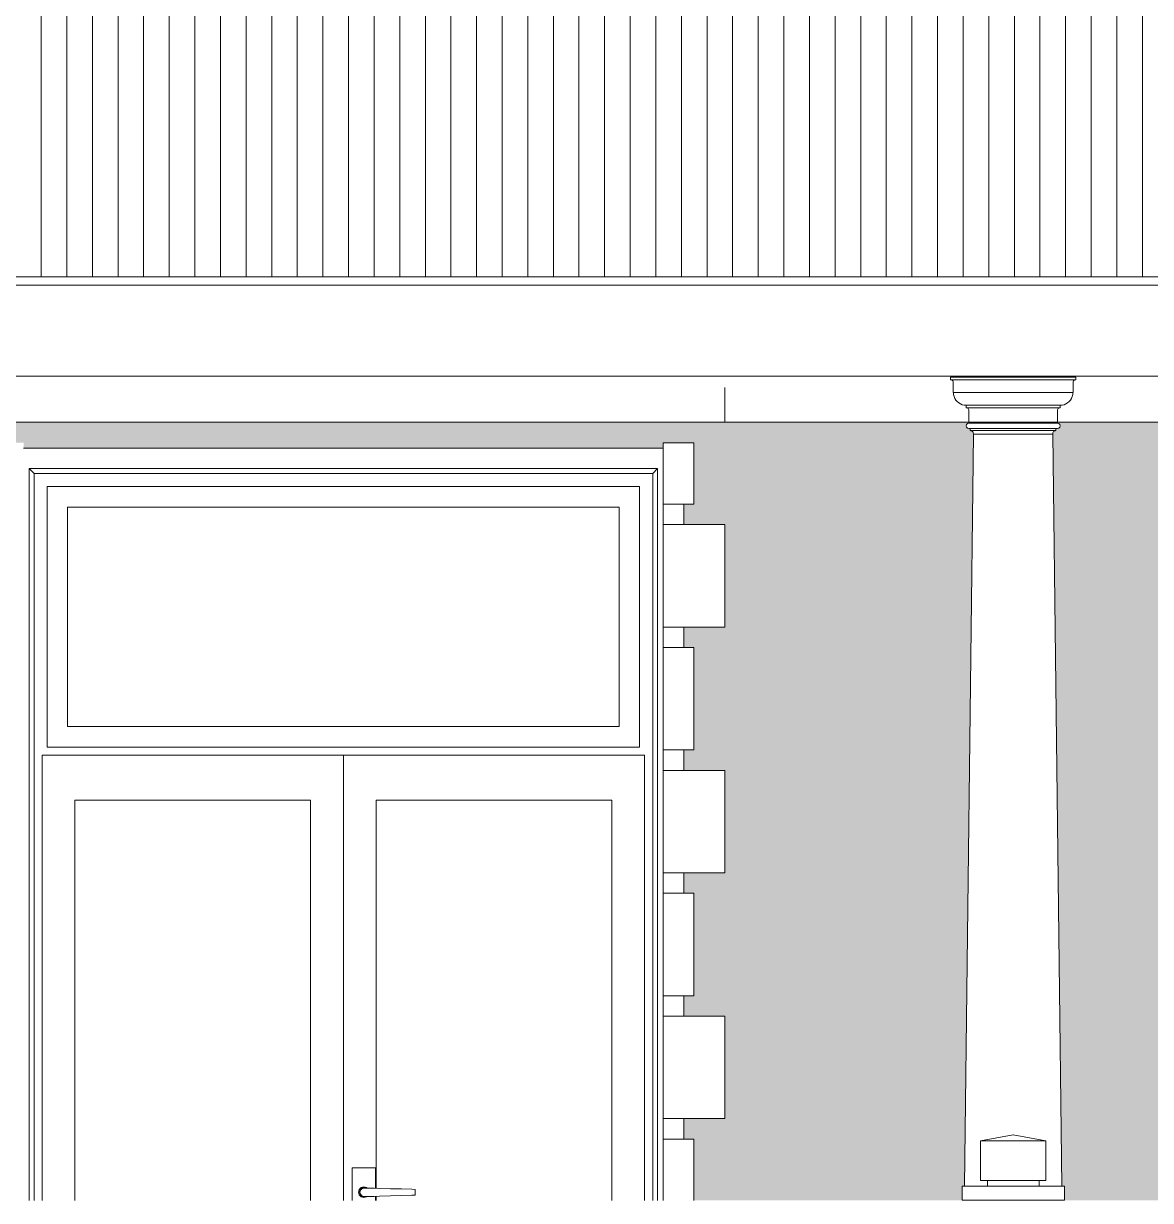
# Model space of a CAD drawing. Header units: millimetres. Extents: x 1177761 to 1329492, y 746793 to 827002.
# Drawn here: x 1199736 to 1202487, y 816575 to 819448 of the extents above; entities that cross this region are included whole.
import ezdxf

# ---------------------------------------------------------------- set-up
doc = ezdxf.new("R2010")
doc.units = ezdxf.units.MM
doc.layers.add('wall', color=5, linetype='Continuous', lineweight=30)

msp = doc.modelspace()

# ---------------------------------------------------------------- hatches: boundary and pattern name
at = {"layer": 'wall', "lineweight": 20, "ltscale": 50}
h = msp.add_hatch(dxfattribs=at)
h.set_pattern_fill('ANSI31', color=250, scale=500, angle=45, style=0)
h.set_pattern_definition([(90, (-270908.16, 1431884.34), (-62.5, 1e-14), [])])
edge = h.paths.add_edge_path()
edge.add_line((1203426.2, 819388.8), (1203426.2, 819448.2))
edge.add_line((1203426.2, 819448.2), (1203488.4, 819448.2))
edge.add_line((1203488.4, 819448.2), (1203523.7, 819483.5))
edge.add_line((1203523.7, 819483.5), (1201481.7, 819483.6))
edge.add_line((1201481.7, 819483.6), (1201927.6, 818894))
edge.add_arc((1202151.4, 818474.8), 475.2, 48.3906, 118.1073, ccw=False)
edge.add_line((1202467, 818830.1), (1202867.8, 818830.1))
edge.add_line((1202867.8, 818830.1), (1203426.2, 819388.8))
edge = h.paths.add_edge_path(flags=17)
edge.add_line((1201835.9, 818830.1), (1202467, 818830.1))
edge.add_arc((1202151.4, 818474.8), 475.2, 48.3906, 131.6094)
edge = h.paths.add_edge_path()
edge.add_line((1201481.7, 819483.6), (1197509.2, 819483.9))
edge.add_line((1197509.2, 819483.9), (1197545, 819448.2))
edge.add_line((1197545, 819448.2), (1197606.8, 819448.2))
edge.add_line((1197606.8, 819448.2), (1197606.8, 819389.2))
edge.add_line((1197606.8, 819389.2), (1198165.6, 818830.1))
edge.add_line((1198165.6, 818830.1), (1201835.9, 818830.1))
edge.add_arc((1202151.4, 818474.8), 475.2, 118.1073, 131.6094, ccw=False)
edge.add_line((1201927.6, 818894), (1201481.7, 819483.6))
h.paths.add_polyline_path([(1200490.4, 819077.6), (1201105.4, 819077.6)], flags=16)
at = {"layer": 'wall', "lineweight": 20, "ltscale": 2}
h = msp.add_hatch(dxfattribs=at)
h.set_pattern_fill('AR18', color=251, scale=20, style=0)
h.set_pattern_definition([(0, (-270908.16, 1431884.34), (100, 64), [192.5, -7.5]), (0, (-271008.16, 1431891.84), (100, 64), [192.5, -7.5]), (90, (-270908.16, 1431884.34), (-100, 64), [-71.5, 56.5]), (90, (-270915.66, 1431884.34), (-100, 64), [-71.5, 56.5])])
h.paths.add_polyline_path([(1203852.2, 817924.8), (1203889.7, 817924.8), (1203889.7, 817974.8), (1203852.2, 817974.8), (1203852.2, 818224.8), (1203889.7, 818224.8), (1203889.7, 818274.8), (1203852.2, 818274.8), (1203852.2, 818424.8), (1203927.2, 818424.8), (1203927.2, 818474.8), (1203878, 818474.8), (1203777.7, 818474.8), (1202649.5, 818474.8), (1202626.6, 818474.8), (1202626.6, 816574.8), (1202724.5, 816574.8), (1202724.5, 816724.8), (1202749.1, 816724.8), (1202749.1, 816774.8), (1202649.5, 816774.8), (1202649.5, 817024.8), (1202749.1, 817024.8), (1202749.1, 817074.8), (1202724.5, 817074.8), (1202724.5, 817324.8), (1202749.1, 817324.8), (1202749.1, 817374.8), (1202649.5, 817374.8), (1202649.5, 817624.8), (1202749.1, 817624.8), (1202749.1, 817674.8), (1202724.5, 817674.8), (1202724.5, 817924.8), (1202749.1, 817924.8), (1202749.1, 817974.8), (1202649.5, 817974.8), (1202649.5, 818224.8), (1202749.1, 818224.8), (1202749.1, 818274.8), (1202724.5, 818274.8), (1202724.5, 818424.8), (1202749.1, 818424.8), (1202749.1, 818449.8), (1203679.1, 818449.8), (1203679.1, 818424.8), (1203704.6, 818424.8), (1203704.6, 818274.8), (1203679.6, 818274.8), (1203679.6, 818224.8), (1203779.6, 818224.8), (1203779.6, 817974.8), (1203679.6, 817974.8), (1203679.6, 817924.8), (1203704.6, 817924.8), (1203704.6, 817674.8), (1203679.6, 817674.8), (1203679.6, 817624.8), (1203779.6, 817624.8), (1203779.6, 817374.8), (1203679.6, 817374.8), (1203679.6, 817324.8), (1203704.6, 817324.8), (1203704.6, 817074.8), (1203679.6, 817074.8), (1203679.6, 817024.8), (1203779.6, 817024.8), (1203779.6, 816774.8), (1203679.6, 816774.8), (1203679.6, 816724.8), (1203704.6, 816724.8), (1203704.6, 816574.8), (1203828, 816574.8), (1203828, 816609.4), (1203852.2, 816609.4), (1203852.2, 816724.8), (1203882.7, 816724.8), (1203889.7, 816726.4), (1203889.7, 816774.8), (1203852.2, 816774.8), (1203852.2, 817024.8), (1203889.7, 817024.8), (1203889.7, 817074.8), (1203852.2, 817074.8), (1203852.2, 817324.8), (1203889.7, 817324.8), (1203889.7, 817374.8), (1203852.2, 817374.8), (1203852.2, 817624.8), (1203889.7, 817624.8), (1203889.7, 817674.8), (1203852.2, 817674.8)])
h.paths.add_polyline_path([(1202626.6, 818474.8), (1202259.7, 818474.8), (1202259.7, 818472.3), (1202264.6, 818471), (1202266.4, 818464.3), (1202261.9, 818459.8), (1202256, 818459.8), (1202256, 818454.3), (1202254.4, 818454.1), (1202252.9, 818453.6), (1202251.5, 818452.9), (1202250.3, 818451.8), (1202249.3, 818450.6), (1202248.6, 818449.1), (1202248.2, 818447.6), (1202248, 818445.9), (1202270.2, 816609.4), (1202276.7, 816609.4), (1202276.7, 816574.8), (1202280.8, 816574.8), (1202626.6, 816574.8)])
h.paths.add_polyline_path([(1202054.8, 818445.9), (1202054.7, 818447.6), (1202054.3, 818449.1), (1202053.5, 818450.6), (1202052.5, 818451.8), (1202051.3, 818452.9), (1202050, 818453.6), (1202048.5, 818454.1), (1202046.9, 818454.3), (1202046.9, 818459.8), (1202040.9, 818459.8), (1202036.5, 818464.3), (1202038.3, 818471), (1202043.2, 818472.3), (1202043.2, 818474.8), (1201676.2, 818474.8), (1201676.2, 816574.8), (1202026.8, 816574.8), (1202026.8, 816609.4), (1202032.6, 816609.4)])
h.paths.add_polyline_path([(1201676.2, 818474.8), (1201447.4, 818474.8), (1199586.2, 818474.8), (1198990.4, 818474.8), (1198990.4, 818472.3), (1198995.4, 818471), (1198997.2, 818464.3), (1198992.7, 818459.8), (1198986.8, 818459.8), (1198986.8, 818454.3), (1198985.2, 818454.1), (1198983.7, 818453.6), (1198982.3, 818452.9), (1198981.1, 818451.8), (1198980.1, 818450.6), (1198979.4, 818449.1), (1198978.9, 818447.6), (1198978.8, 818445.9), (1199001, 816609.4), (1199007.2, 816609.4), (1199007.2, 816574.8), (1199661.2, 816574.8), (1199661.2, 816724.8), (1199686.2, 816724.8), (1199686.2, 816774.8), (1199586.2, 816774.8), (1199586.2, 817024.8), (1199686.2, 817024.8), (1199686.2, 817074.8), (1199661.2, 817074.8), (1199661.2, 817324.8), (1199686.2, 817324.8), (1199686.2, 817374.8), (1199586.2, 817374.8), (1199586.2, 817624.8), (1199686.2, 817624.8), (1199686.2, 817674.8), (1199661.2, 817674.8), (1199661.2, 817924.8), (1199686.2, 817924.8), (1199686.2, 817974.8), (1199586.2, 817974.8), (1199586.2, 818224.8), (1199686.2, 818224.8), (1199686.2, 818274.8), (1199661.2, 818274.8), (1199661.2, 818424.8), (1199736.2, 818424.8), (1199736.2, 818411.8), (1201297.4, 818411.8), (1201297.4, 818424.8), (1201372.4, 818424.8), (1201372.4, 818274.8), (1201347.4, 818274.8), (1201347.4, 818224.8), (1201447.4, 818224.8), (1201447.4, 817974.8), (1201347.4, 817974.8), (1201347.4, 817924.8), (1201372.4, 817924.8), (1201372.4, 817674.8), (1201347.4, 817674.8), (1201347.4, 817624.8), (1201447.4, 817624.8), (1201447.4, 817374.8), (1201347.4, 817374.8), (1201347.4, 817324.8), (1201372.4, 817324.8), (1201372.4, 817074.8), (1201347.4, 817074.8), (1201347.4, 817024.8), (1201447.4, 817024.8), (1201447.4, 816774.8), (1201347.4, 816774.8), (1201347.4, 816724.8), (1201372.4, 816724.8), (1201372.4, 816574.8), (1201676.2, 816574.8)])
h.paths.add_polyline_path([(1198785.6, 818445.9), (1198785.5, 818447.6), (1198785, 818449.1), (1198784.3, 818450.6), (1198783.3, 818451.8), (1198782.1, 818452.9), (1198780.7, 818453.6), (1198779.2, 818454.1), (1198777.7, 818454.3), (1198777.7, 818459.8), (1198771.7, 818459.8), (1198767.2, 818464.3), (1198769.1, 818471), (1198774, 818472.3), (1198774, 818474.8), (1198359.2, 818474.8), (1197279.9, 818474.8), (1197156.4, 818474.8), (1197106.4, 818474.8), (1197106.4, 818424.8), (1197181.2, 818424.8), (1197181.2, 818274.8), (1197143.7, 818274.8), (1197143.7, 818224.8), (1197181.2, 818224.8), (1197181.2, 817974.8), (1197143.7, 817974.8), (1197143.7, 817924.8), (1197181.2, 817924.8), (1197181.2, 817674.8), (1197143.7, 817674.8), (1197143.7, 817624.8), (1197181.2, 817624.8), (1197181.2, 817374.8), (1197143.7, 817374.8), (1197143.7, 817324.8), (1197181.2, 817324.8), (1197181.2, 817074.8), (1197143.7, 817074.8), (1197143.7, 817024.8), (1197181.2, 817024.8), (1197181.2, 816774.8), (1197143.7, 816774.8), (1197143.7, 816726.6), (1197151.5, 816724.8), (1197181.2, 816724.8), (1197181.2, 816609.4), (1197206.2, 816609.4), (1197206.2, 816574.8), (1197354.9, 816574.8), (1197354.9, 816724.8), (1197379.9, 816724.8), (1197379.9, 816774.8), (1197279.9, 816774.8), (1197279.9, 817024.8), (1197379.9, 817024.8), (1197379.9, 817074.8), (1197354.9, 817074.8), (1197354.9, 817324.8), (1197379.9, 817324.8), (1197379.9, 817374.8), (1197279.9, 817374.8), (1197279.9, 817624.8), (1197379.9, 817624.8), (1197379.9, 817674.8), (1197354.9, 817674.8), (1197354.9, 817924.8), (1197379.9, 817924.8), (1197379.9, 817974.8), (1197279.9, 817974.8), (1197279.9, 818224.8), (1197379.9, 818224.8), (1197379.9, 818274.8), (1197354.9, 818274.8), (1197354.9, 818424.8), (1197429.9, 818424.8), (1197429.9, 818411.8), (1198209.2, 818411.8), (1198209.2, 818424.8), (1198284.2, 818424.8), (1198284.2, 818274.8), (1198259.2, 818274.8), (1198259.2, 818224.8), (1198359.2, 818224.8), (1198359.2, 817974.8), (1198259.2, 817974.8), (1198259.2, 817924.8), (1198284.2, 817924.8), (1198284.2, 817674.8), (1198259.2, 817674.8), (1198259.2, 817624.8), (1198359.2, 817624.8), (1198359.2, 817374.8), (1198259.2, 817374.8), (1198259.2, 817324.8), (1198284.2, 817324.8), (1198284.2, 817074.8), (1198259.2, 817074.8), (1198259.2, 817024.8), (1198359.2, 817024.8), (1198359.2, 816774.8), (1198259.2, 816774.8), (1198259.2, 816724.8), (1198284.2, 816724.8), (1198284.2, 816574.8), (1198752.4, 816574.8), (1198752.9, 816574.8), (1198753.8, 816574.8), (1198757.2, 816574.8), (1198757.2, 816609.4), (1198763.4, 816609.4)])

# ---------------------------------------------------------------- linework, layer by layer
at = {"layer": 'wall', "color": 250, "lineweight": 20, "ltscale": 50}
for p, q in [((1198166, 818830.1), (1202867.8, 818830.1)), ((1198166, 818809.8), (1202867.8, 818809.8)), ((1198166, 818587), (1202867.8, 818587)), ((1202019.1, 818584.8), (1201998.7, 818584.8)), ((1201998.7, 818584.8), (1202019.1, 818584.8)), ((1201998.7, 818584.8), (1201998.7, 818578.6)), ((1202075.1, 818584.8), (1202019.1, 818584.8)), ((1202019.1, 818584.8), (1202075.1, 818584.8)), ((1202151.4, 818584.8), (1202075.1, 818584.8)), ((1202075.1, 818584.8), (1202151.4, 818584.8)), ((1202151.4, 818584.8), (1202227.8, 818584.8)), ((1202227.8, 818584.8), (1202151.4, 818584.8)), ((1202227.8, 818584.8), (1202283.7, 818584.8)), ((1202283.7, 818584.8), (1202227.8, 818584.8)), ((1202283.7, 818584.8), (1202304.2, 818584.8)), ((1202304.2, 818584.8), (1202283.7, 818584.8)), ((1202304.2, 818584.8), (1202304.2, 818578.6)), ((1201447.4, 818474.8), (1201447.4, 818559.8)), ((1201998.7, 818578.6), (1202019.1, 818578.6)), ((1202019.1, 818578.6), (1201998.7, 818578.6)), ((1201998.7, 818578.6), (1202000.3, 818578.4)), ((1202000.3, 818578.4), (1202001.8, 818577.7)), ((1202001.8, 818577.7), (1202003.1, 818576.7)), ((1202003.1, 818576.7), (1202004.1, 818575.5)), ((1202004.1, 818575.5), (1202004.7, 818573.9)), ((1202004.7, 818573.9), (1202004.9, 818572.3)), ((1202004.9, 818572.3), (1202004.9, 818548.1)), ((1202019.1, 818578.6), (1202075.1, 818578.6)), ((1202075.1, 818578.6), (1202019.1, 818578.6)), ((1202075.1, 818578.6), (1202151.4, 818578.6)), ((1202151.4, 818578.6), (1202075.1, 818578.6)), ((1202151.4, 818578.6), (1202227.8, 818578.6)), ((1202227.8, 818578.6), (1202151.4, 818578.6)), ((1202227.8, 818578.6), (1202283.7, 818578.6)), ((1202283.7, 818578.6), (1202227.8, 818578.6)), ((1202283.7, 818578.6), (1202304.2, 818578.6)), ((1202304.2, 818578.6), (1202283.7, 818578.6)), ((1202298.2, 818573.9), (1202297.9, 818572.3)), ((1202297.9, 818572.3), (1202297.9, 818548.1)), ((1202298.8, 818575.5), (1202298.2, 818573.9)), ((1202299.8, 818576.7), (1202298.8, 818575.5)), ((1202301.1, 818577.7), (1202299.8, 818576.7)), ((1202302.6, 818578.4), (1202301.1, 818577.7)), ((1202304.2, 818578.6), (1202302.6, 818578.4)), ((1202004.9, 818548.1), (1202004.9, 818547.3)), ((1202024.5, 818547.3), (1202004.9, 818547.3)), ((1202004.9, 818547.3), (1202024.5, 818547.3)), ((1202004.9, 818547.3), (1202005.7, 818547.3)), ((1202025.2, 818547.3), (1202005.7, 818547.3)), ((1202005.7, 818547.3), (1202025.2, 818547.3)), ((1202005.7, 818547.3), (1202006.1, 818542.4)), ((1202006.1, 818542.4), (1202007.2, 818537.7)), ((1202007.2, 818537.7), (1202009.1, 818533.1)), ((1202009.1, 818533.1), (1202011.7, 818529)), ((1202011.7, 818529), (1202014.9, 818525.2)), ((1202014.9, 818525.2), (1202018.6, 818522)), ((1202078.2, 818547.3), (1202024.5, 818547.3)), ((1202024.5, 818547.3), (1202078.2, 818547.3)), ((1202024.5, 818547.3), (1202025.2, 818547.3)), ((1202024.5, 818547.3), (1202025.2, 818547.3)), ((1202078.6, 818547.3), (1202025.2, 818547.3)), ((1202025.2, 818547.3), (1202078.6, 818547.3)), ((1202151.4, 818547.3), (1202078.2, 818547.3)), ((1202078.2, 818547.3), (1202151.4, 818547.3)), ((1202078.2, 818547.3), (1202078.6, 818547.3)), ((1202078.2, 818547.3), (1202078.6, 818547.3)), ((1202151.4, 818547.3), (1202078.6, 818547.3)), ((1202078.6, 818547.3), (1202151.4, 818547.3)), ((1202151.4, 818547.3), (1202224.7, 818547.3)), ((1202224.7, 818547.3), (1202151.4, 818547.3)), ((1202151.4, 818547.3), (1202224.3, 818547.3)), ((1202224.3, 818547.3), (1202151.4, 818547.3)), ((1202224.3, 818547.3), (1202277.6, 818547.3)), ((1202277.6, 818547.3), (1202224.3, 818547.3)), ((1202224.7, 818547.3), (1202224.3, 818547.3)), ((1202224.7, 818547.3), (1202224.3, 818547.3)), ((1202224.7, 818547.3), (1202278.3, 818547.3)), ((1202278.3, 818547.3), (1202224.7, 818547.3)), ((1202277.6, 818547.3), (1202297.2, 818547.3)), ((1202297.2, 818547.3), (1202277.6, 818547.3)), ((1202278.3, 818547.3), (1202277.6, 818547.3)), ((1202278.3, 818547.3), (1202277.6, 818547.3)), ((1202278.3, 818547.3), (1202297.9, 818547.3)), ((1202297.9, 818547.3), (1202278.3, 818547.3)), ((1202288, 818525.2), (1202284.3, 818522)), ((1202291.2, 818529), (1202288, 818525.2)), ((1202293.8, 818533.1), (1202291.2, 818529)), ((1202295.6, 818537.7), (1202293.8, 818533.1)), ((1202296.8, 818542.4), (1202295.6, 818537.7)), ((1202297.2, 818547.3), (1202296.8, 818542.4)), ((1202297.9, 818547.3), (1202297.2, 818547.3)), ((1202297.9, 818548.1), (1202297.9, 818547.3)), ((1202018.6, 818522), (1202022.8, 818519.5)), ((1202022.8, 818519.5), (1202027.3, 818517.6)), ((1202027.3, 818517.6), (1202032.1, 818516.5)), ((1202032.1, 818516.5), (1202037, 818516.1)), ((1202037, 818516.1), (1202052.3, 818516.1)), ((1202052.3, 818516.1), (1202037, 818516.1)), ((1202037, 818516.1), (1202037, 818509.8)), ((1202037, 818509.8), (1202052.3, 818509.8)), ((1202052.3, 818509.8), (1202037, 818509.8)), ((1202037, 818509.8), (1202038.6, 818509.6)), ((1202038.6, 818509.6), (1202040.1, 818509)), ((1202040.1, 818509), (1202041.4, 818508)), ((1202041.4, 818508), (1202042.4, 818506.7)), ((1202042.4, 818506.7), (1202043, 818505.2)), ((1202043, 818505.2), (1202043.2, 818503.6)), ((1202043.2, 818503.6), (1202043.2, 818472.3)), ((1202052.3, 818516.1), (1202094.2, 818516.1)), ((1202094.2, 818516.1), (1202052.3, 818516.1)), ((1202052.3, 818509.8), (1202094.2, 818509.8)), ((1202094.2, 818509.8), (1202052.3, 818509.8)), ((1202094.2, 818516.1), (1202151.4, 818516.1)), ((1202151.4, 818516.1), (1202094.2, 818516.1)), ((1202094.2, 818509.8), (1202151.4, 818509.8)), ((1202151.4, 818509.8), (1202094.2, 818509.8)), ((1202151.4, 818516.1), (1202208.7, 818516.1)), ((1202208.7, 818516.1), (1202151.4, 818516.1)), ((1202151.4, 818509.8), (1202208.7, 818509.8)), ((1202208.7, 818509.8), (1202151.4, 818509.8)), ((1202208.7, 818516.1), (1202250.6, 818516.1)), ((1202250.6, 818516.1), (1202208.7, 818516.1)), ((1202208.7, 818509.8), (1202250.6, 818509.8)), ((1202250.6, 818509.8), (1202208.7, 818509.8)), ((1202250.6, 818516.1), (1202265.9, 818516.1)), ((1202265.9, 818516.1), (1202250.6, 818516.1)), ((1202250.6, 818509.8), (1202265.9, 818509.8)), ((1202265.9, 818509.8), (1202250.6, 818509.8)), ((1202259.9, 818505.2), (1202259.7, 818503.6)), ((1202259.7, 818503.6), (1202259.7, 818472.3)), ((1202260.5, 818506.7), (1202259.9, 818505.2)), ((1202261.5, 818508), (1202260.5, 818506.7)), ((1202262.8, 818509), (1202261.5, 818508)), ((1202264.3, 818509.6), (1202262.8, 818509)), ((1202265.9, 818509.8), (1202264.3, 818509.6)), ((1202270.8, 818516.5), (1202265.9, 818516.1)), ((1202265.9, 818516.1), (1202265.9, 818509.8)), ((1202275.6, 818517.6), (1202270.8, 818516.5)), ((1202280.1, 818519.5), (1202275.6, 818517.6)), ((1202284.3, 818522), (1202280.1, 818519.5)), ((1199586.2, 818474.8), (1201447.4, 818474.8)), ((1202649.5, 818474.8), (1201447.4, 818474.8)), ((1202037.8, 818469.2), (1202037, 818466.1)), ((1202040.1, 818471.5), (1202037.8, 818469.2)), ((1202043.2, 818472.3), (1202040.1, 818471.5)), ((1202043.2, 818472.3), (1202057.7, 818472.3)), ((1202057.7, 818472.3), (1202043.2, 818472.3)), ((1202057.7, 818472.3), (1202097.3, 818472.3)), ((1202097.3, 818472.3), (1202057.7, 818472.3)), ((1202097.3, 818472.3), (1202151.4, 818472.3)), ((1202151.4, 818472.3), (1202097.3, 818472.3)), ((1202151.4, 818472.3), (1202205.5, 818472.3)), ((1202205.5, 818472.3), (1202151.4, 818472.3)), ((1202205.5, 818472.3), (1202245.2, 818472.3)), ((1202245.2, 818472.3), (1202205.5, 818472.3)), ((1202245.2, 818472.3), (1202259.7, 818472.3)), ((1202259.7, 818472.3), (1202245.2, 818472.3)), ((1202259.7, 818472.3), (1202262.8, 818471.5)), ((1202262.8, 818471.5), (1202265.1, 818469.2)), ((1202265.1, 818469.2), (1202265.9, 818466.1)), ((1202054.8, 818445.9), (1202032.6, 816609.4)), ((1202054.8, 818445.9), (1202032.6, 816609.4)), ((1202037, 818466.1), (1202037.8, 818463)), ((1202037.8, 818463), (1202040.1, 818460.7)), ((1202040.1, 818460.7), (1202043.2, 818459.8)), ((1202057.7, 818459.8), (1202043.2, 818459.8)), ((1202043.2, 818459.8), (1202057.7, 818459.8)), ((1202074.9, 818459.8), (1202046.9, 818459.8)), ((1202046.9, 818459.8), (1202074.9, 818459.8)), ((1202046.9, 818454.3), (1202046.9, 818459.8)), ((1202046.9, 818454.3), (1202046.9, 818459.8)), ((1202048.5, 818454.1), (1202046.9, 818454.3)), ((1202048.5, 818454.1), (1202046.9, 818454.3)), ((1202046.9, 818454.3), (1202074.9, 818454.3)), ((1202074.9, 818454.3), (1202046.9, 818454.3)), ((1202050, 818453.6), (1202048.5, 818454.1)), ((1202050, 818453.6), (1202048.5, 818454.1)), ((1202051.3, 818452.9), (1202050, 818453.6)), ((1202051.3, 818452.9), (1202050, 818453.6)), ((1202052.5, 818451.8), (1202051.3, 818452.9)), ((1202052.5, 818451.8), (1202051.3, 818452.9)), ((1202053.5, 818450.6), (1202052.5, 818451.8)), ((1202053.5, 818450.6), (1202052.5, 818451.8)), ((1202054.3, 818449.1), (1202053.5, 818450.6)), ((1202054.3, 818449.1), (1202053.5, 818450.6)), ((1202054.7, 818447.6), (1202054.3, 818449.1)), ((1202054.7, 818447.6), (1202054.3, 818449.1)), ((1202054.8, 818445.9), (1202054.7, 818447.6)), ((1202054.8, 818445.9), (1202054.7, 818447.6)), ((1202080.7, 818445.9), (1202054.8, 818445.9)), ((1202054.8, 818445.9), (1202080.7, 818445.9)), ((1202080.7, 818445.9), (1202054.8, 818445.9)), ((1202054.8, 818445.9), (1202080.7, 818445.9)), ((1202097.3, 818459.8), (1202057.7, 818459.8)), ((1202057.7, 818459.8), (1202097.3, 818459.8)), ((1202123.4, 818459.8), (1202074.9, 818459.8)), ((1202074.9, 818459.8), (1202123.4, 818459.8)), ((1202074.9, 818454.3), (1202123.4, 818454.3)), ((1202123.4, 818454.3), (1202074.9, 818454.3)), ((1202125.5, 818445.9), (1202080.7, 818445.9)), ((1202080.7, 818445.9), (1202125.5, 818445.9)), ((1202125.5, 818445.9), (1202080.7, 818445.9)), ((1202080.7, 818445.9), (1202125.5, 818445.9)), ((1202151.4, 818459.8), (1202097.3, 818459.8)), ((1202097.3, 818459.8), (1202151.4, 818459.8)), ((1202123.4, 818459.8), (1202179.4, 818459.8)), ((1202179.4, 818459.8), (1202123.4, 818459.8)), ((1202123.4, 818454.3), (1202179.4, 818454.3)), ((1202179.4, 818454.3), (1202123.4, 818454.3)), ((1202125.5, 818445.9), (1202177.3, 818445.9)), ((1202177.3, 818445.9), (1202125.5, 818445.9)), ((1202177.3, 818445.9), (1202125.5, 818445.9)), ((1202125.5, 818445.9), (1202177.3, 818445.9)), ((1202151.4, 818459.8), (1202205.5, 818459.8)), ((1202205.5, 818459.8), (1202151.4, 818459.8)), ((1202177.3, 818445.9), (1202222.1, 818445.9)), ((1202222.1, 818445.9), (1202177.3, 818445.9)), ((1202177.3, 818445.9), (1202222.1, 818445.9)), ((1202222.1, 818445.9), (1202177.3, 818445.9)), ((1202179.4, 818459.8), (1202228, 818459.8)), ((1202228, 818459.8), (1202179.4, 818459.8)), ((1202179.4, 818454.3), (1202228, 818454.3)), ((1202228, 818454.3), (1202179.4, 818454.3)), ((1202205.5, 818459.8), (1202245.2, 818459.8)), ((1202245.2, 818459.8), (1202205.5, 818459.8)), ((1202222.1, 818445.9), (1202248, 818445.9)), ((1202248, 818445.9), (1202222.1, 818445.9)), ((1202222.1, 818445.9), (1202248, 818445.9)), ((1202248, 818445.9), (1202222.1, 818445.9)), ((1202228, 818459.8), (1202256, 818459.8)), ((1202256, 818459.8), (1202228, 818459.8)), ((1202228, 818454.3), (1202256, 818454.3)), ((1202256, 818454.3), (1202228, 818454.3)), ((1202245.2, 818459.8), (1202259.7, 818459.8)), ((1202259.7, 818459.8), (1202245.2, 818459.8)), ((1202248, 818445.9), (1202248.2, 818447.6)), ((1202248, 818445.9), (1202248.2, 818447.6)), ((1202248, 818445.9), (1202270.2, 816609.4)), ((1202248, 818445.9), (1202270.2, 816609.4)), ((1202248.2, 818447.6), (1202248.6, 818449.1)), ((1202248.2, 818447.6), (1202248.6, 818449.1)), ((1202248.6, 818449.1), (1202249.3, 818450.6)), ((1202248.6, 818449.1), (1202249.3, 818450.6)), ((1202249.3, 818450.6), (1202250.3, 818451.8)), ((1202249.3, 818450.6), (1202250.3, 818451.8)), ((1202250.3, 818451.8), (1202251.5, 818452.9)), ((1202250.3, 818451.8), (1202251.5, 818452.9)), ((1202251.5, 818452.9), (1202252.9, 818453.6)), ((1202251.5, 818452.9), (1202252.9, 818453.6)), ((1202252.9, 818453.6), (1202254.4, 818454.1)), ((1202252.9, 818453.6), (1202254.4, 818454.1)), ((1202254.4, 818454.1), (1202256, 818454.3)), ((1202254.4, 818454.1), (1202256, 818454.3)), ((1202256, 818454.3), (1202256, 818459.8)), ((1202256, 818454.3), (1202256, 818459.8)), ((1202262.8, 818460.7), (1202259.7, 818459.8)), ((1202265.1, 818463), (1202262.8, 818460.7)), ((1202265.9, 818466.1), (1202265.1, 818463)), ((1201297.4, 818411.8), (1199736.2, 818411.8)), ((1201297.4, 818274.8), (1201297.4, 818424.8)), ((1201297.4, 818424.8), (1201372.4, 818424.8)), ((1201372.4, 818274.8), (1201372.4, 818424.8)), ((1199761.8, 818349.8), (1199749.8, 818361.8)), ((1199749.8, 816574.8), (1199749.8, 818361.8)), ((1199749.8, 818361.8), (1201283.8, 818361.8)), ((1201283.8, 818361.8), (1201271.8, 818349.8)), ((1201283.8, 818361.8), (1201283.8, 816574.8)), ((1199761.8, 816574.8), (1199761.8, 818349.8)), ((1199761.8, 818349.8), (1201271.8, 818349.8)), ((1201271.8, 818349.8), (1201271.8, 816574.8)), ((1201239.8, 818317.8), (1199793.8, 818317.8)), ((1199793.8, 818317.8), (1199793.8, 817681.8)), ((1201239.8, 817681.8), (1201239.8, 818317.8)), ((1199843.8, 817731.8), (1199843.8, 818267.8)), ((1199843.8, 818267.8), (1201189.8, 818267.8)), ((1201189.8, 818267.8), (1201189.8, 817731.8)), ((1201297.4, 818224.8), (1201297.4, 818274.8)), ((1201372.4, 818274.8), (1201297.4, 818274.8)), ((1201347.4, 818224.8), (1201347.4, 818274.8)), ((1201447.4, 818224.8), (1201297.4, 818224.8)), ((1201297.4, 817974.8), (1201297.4, 818224.8)), ((1201447.4, 817974.8), (1201447.4, 818224.8)), ((1201297.4, 817924.8), (1201297.4, 817974.8)), ((1201447.4, 817974.8), (1201297.4, 817974.8)), ((1201347.4, 817924.8), (1201347.4, 817974.8)), ((1201372.4, 817924.8), (1201297.4, 817924.8)), ((1201297.4, 817674.8), (1201297.4, 817924.8)), ((1201372.4, 817674.8), (1201372.4, 817924.8)), ((1201189.8, 817731.8), (1199843.8, 817731.8)), ((1199793.8, 817681.8), (1201239.8, 817681.8)), ((1201297.4, 817624.8), (1201297.4, 817674.8)), ((1201372.4, 817674.8), (1201297.4, 817674.8)), ((1201347.4, 817624.8), (1201347.4, 817674.8)), ((1200516.8, 817661.8), (1199781.8, 817661.8)), ((1199781.8, 817661.8), (1199781.8, 816574.8)), ((1200516.8, 816574.8), (1200516.8, 817661.8)), ((1200516.8, 817661.8), (1201251.8, 817661.8)), ((1201251.8, 817661.8), (1201251.8, 816574.8)), ((1201447.4, 817624.8), (1201297.4, 817624.8)), ((1201297.4, 817374.8), (1201297.4, 817624.8)), ((1201447.4, 817374.8), (1201447.4, 817624.8)), ((1199861.8, 816574.8), (1199861.8, 817551.8)), ((1199861.8, 817551.8), (1200436.8, 817551.8)), ((1200436.8, 817551.8), (1200436.8, 816574.8)), ((1201171.8, 817551.8), (1200596.8, 817551.8)), ((1200596.8, 817551.8), (1200596.8, 816604.7)), ((1201171.8, 816574.8), (1201171.8, 817551.8)), ((1201297.4, 817324.8), (1201297.4, 817374.8)), ((1201447.4, 817374.8), (1201297.4, 817374.8)), ((1201347.4, 817324.8), (1201347.4, 817374.8)), ((1201372.4, 817324.8), (1201297.4, 817324.8)), ((1201297.4, 817074.8), (1201297.4, 817324.8)), ((1201372.4, 817074.8), (1201372.4, 817324.8)), ((1201297.4, 817024.8), (1201297.4, 817074.8)), ((1201372.4, 817074.8), (1201297.4, 817074.8)), ((1201347.4, 817024.8), (1201347.4, 817074.8)), ((1201447.4, 817024.8), (1201297.4, 817024.8)), ((1201297.4, 816774.8), (1201297.4, 817024.8)), ((1201447.4, 816774.8), (1201447.4, 817024.8)), ((1201297.4, 816724.8), (1201297.4, 816774.8)), ((1201447.4, 816774.8), (1201297.4, 816774.8)), ((1201347.4, 816724.8), (1201347.4, 816774.8)), ((1201372.4, 816724.8), (1201297.4, 816724.8)), ((1201297.4, 816574.8), (1201297.4, 816724.8)), ((1201372.4, 816574.8), (1201372.4, 816724.8)), ((1202071.9, 816720.1), (1202151.7, 816734.8)), ((1202071.9, 816623.9), (1202071.9, 816720.1)), ((1202231.6, 816720.1), (1202071.9, 816720.1)), ((1202151.7, 816734.8), (1202231.6, 816720.1)), ((1202231.6, 816623.9), (1202231.6, 816720.1)), ((1200538.3, 816654.8), (1200595.3, 816654.8)), ((1200538.3, 816574.8), (1200538.3, 816654.8)), ((1200595.3, 816654.8), (1200595.3, 816604.7)), ((1200553.8, 816594.8), (1200555.6, 816601.3)), ((1200554.8, 816594.8), (1200556.4, 816600.8)), ((1200555.6, 816601.3), (1200560.3, 816606.1)), ((1200556.4, 816600.8), (1200560.8, 816605.2)), ((1200556.8, 816594.8), (1200558.2, 816599.8)), ((1200558.2, 816599.8), (1200561.8, 816603.5)), ((1200560.3, 816606.1), (1200566.8, 816607.8)), ((1200560.8, 816605.2), (1200566.8, 816606.8)), ((1200561.8, 816603.5), (1200566.8, 816604.8)), ((1200566.8, 816607.8), (1200573.3, 816606.1)), ((1200566.8, 816606.8), (1200572.8, 816605.2)), ((1200566.8, 816604.8), (1200591.8, 816604.8)), ((1200572.8, 816605.2), (1200573.2, 816604.8)), ((1200573.3, 816606.1), (1200574.6, 816604.8)), ((1200591.8, 816604.8), (1200605.2, 816604.4)), ((1200605.2, 816604.4), (1200631.9, 816603.6)), ((1200631.9, 816603.6), (1200658.3, 816602.9)), ((1200658.3, 816602.9), (1200684.2, 816602.1)), ((1200684.2, 816602.1), (1200692.3, 816601.8)), ((1200692.3, 816601.8), (1200692.3, 816587.8)), ((1202276.7, 816609.4), (1202026.8, 816609.4)), ((1202026.8, 816575.8), (1202026.8, 816609.4)), ((1202231.6, 816623.9), (1202071.9, 816623.9)), ((1202088.6, 816609.4), (1202088.6, 816623.9)), ((1202214.9, 816609.4), (1202214.9, 816623.9)), ((1202276.7, 816575.8), (1202276.7, 816609.4)), ((1200555.6, 816588.3), (1200553.8, 816594.8)), ((1200556.4, 816588.8), (1200554.8, 816594.8)), ((1200560.3, 816583.6), (1200555.6, 816588.3)), ((1200560.8, 816584.4), (1200556.4, 816588.8)), ((1200558.2, 816589.8), (1200556.8, 816594.8)), ((1200561.8, 816586.2), (1200558.2, 816589.8)), ((1200566.8, 816581.8), (1200560.3, 816583.6)), ((1200566.8, 816582.8), (1200560.8, 816584.4)), ((1200566.8, 816584.8), (1200561.8, 816586.2)), ((1200591.8, 816584.8), (1200566.8, 816584.8)), ((1200572.8, 816584.4), (1200566.8, 816582.8)), ((1200573.3, 816583.6), (1200566.8, 816581.8)), ((1200573.2, 816584.8), (1200572.8, 816584.4)), ((1200574.6, 816584.8), (1200573.3, 816583.6)), ((1200605.2, 816585.2), (1200591.8, 816584.8)), ((1200595.3, 816584.9), (1200595.3, 816574.8)), ((1200596.8, 816585), (1200596.8, 816574.8)), ((1200631.9, 816586), (1200605.2, 816585.2)), ((1200658.3, 816586.8), (1200631.9, 816586)), ((1200684.2, 816587.6), (1200658.3, 816586.8)), ((1200692.3, 816587.8), (1200684.2, 816587.6)), ((1202276.7, 816575.8), (1202026.8, 816575.8)), ((1202235.1, 816574.8), (1202235.1, 816575.8))]:
    msp.add_line(p, q, dxfattribs=at)

doc.saveas('drawing.dxf')
